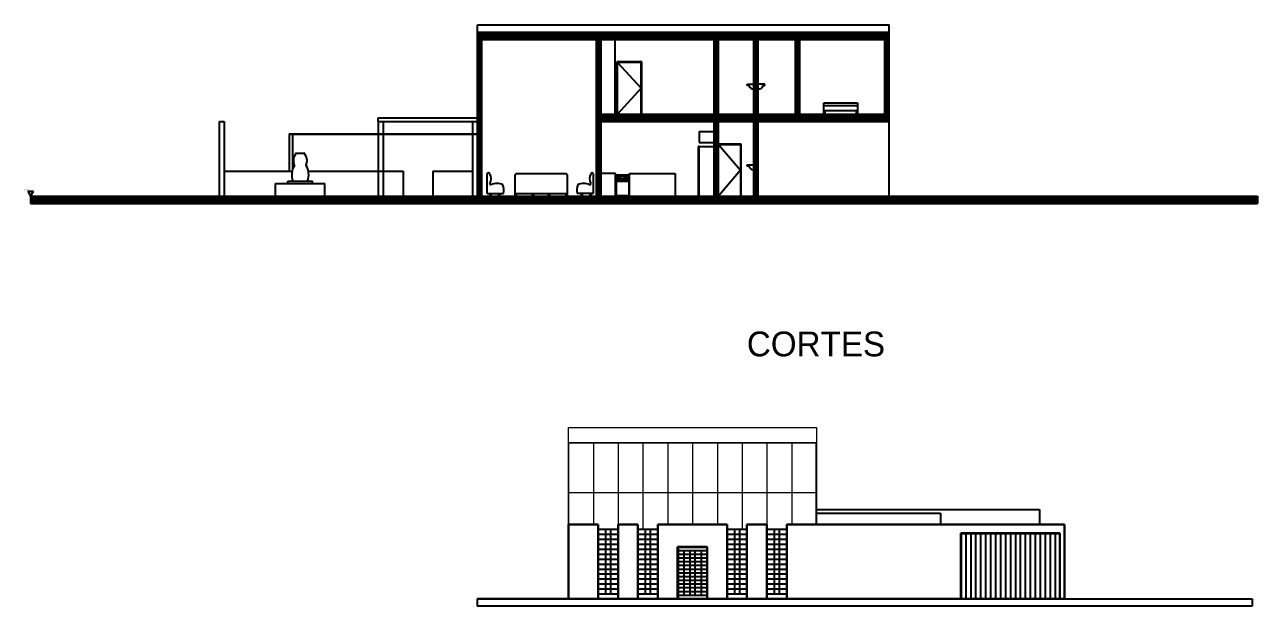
# Model space of a CAD drawing. Header units: millimetres. Extents: x 196 to 326, y -11 to 51.
# Drawn here: x 196.18 to 246.03, y -4.66 to 18.77 of the extents above; entities that cross this region are included whole.
import ezdxf

# ---------------------------------------------------------------- set-up
doc = ezdxf.new("R2010")
doc.units = ezdxf.units.MM
doc.header["$LTSCALE"] = 0.25
for name, color, linetype in [('fuente', 5, 'Continuous'), ('mobiliario', 1, 'Continuous'), ('pergolas mad', 4, 'Continuous'), ('puertas', 204, 'Continuous'), ('ventanas cris', 2, 'Continuous')]:
    doc.layers.add(name, color=color, linetype=linetype)

msp = doc.modelspace()

# ---------------------------------------------------------------- linework, layer by layer
for p, q in [((214.431, 18.166), (214.431, 18.766)), ((214.431, 18.766), (231.031, 18.766)), ((214.431, 18.466), (231.031, 18.466)), ((214.431, 18.166), (214.431, 18.466)), ((231.031, 18.466), (231.031, 18.766)), ((231.031, 18.166), (231.031, 18.466)), ((214.431, 18.166), (219.231, 18.166)), ((214.431, 11.866), (214.431, 18.166)), ((214.611, 11.866), (214.611, 18.166)), ((219.231, 11.866), (219.231, 18.166)), ((219.411, 18.166), (223.971, 18.166)), ((219.411, 15.166), (219.411, 18.166)), ((219.976, 15.166), (219.976, 18.166)), ((223.971, 15.166), (223.971, 18.166)), ((224.151, 15.166), (224.151, 18.166)), ((224.151, 18.166), (225.571, 18.166)), ((225.571, 15.166), (225.571, 18.166)), ((225.751, 15.166), (225.751, 18.166)), ((225.751, 18.166), (227.251, 18.166)), ((227.251, 15.166), (227.251, 18.166)), ((227.431, 15.166), (227.431, 18.166)), ((227.431, 18.166), (230.851, 18.166)), ((230.851, 15.166), (230.851, 18.166)), ((230.851, 18.166), (231.031, 18.166)), ((231.031, 15.166), (231.031, 18.166)), ((220.071, 17.246), (221.031, 16.206)), ((221.031, 16.206), (220.071, 15.166)), ((225.307, 16.316), (225.307, 16.366)), ((225.307, 16.366), (225.571, 16.366)), ((225.373, 16.316), (225.307, 16.316)), ((226.016, 16.366), (225.751, 16.366)), ((225.95, 16.316), (226.016, 16.316)), ((226.016, 16.316), (226.016, 16.366)), ((230.851, 16.166), (231.031, 16.166)), ((219.411, 15.166), (223.971, 15.166)), ((224.151, 15.166), (225.571, 15.166)), ((225.751, 15.166), (227.251, 15.166)), ((227.431, 15.166), (230.851, 15.166)), ((231.031, 14.866), (231.031, 15.166)), ((204.031, 11.866), (204.031, 14.866)), ((204.031, 14.866), (204.211, 14.866)), ((204.211, 14.866), (204.211, 11.866)), ((210.431, 14.866), (210.431, 11.866)), ((210.631, 14.866), (210.631, 11.866)), ((214.231, 14.866), (214.231, 11.866)), ((219.411, 11.866), (219.411, 14.866)), ((219.411, 14.866), (223.971, 14.866)), ((223.361, 14.466), (223.361, 14.016)), ((223.361, 14.466), (223.971, 14.466)), ((223.971, 11.866), (223.971, 14.866)), ((224.151, 11.866), (224.151, 14.866)), ((224.151, 14.866), (225.571, 14.866)), ((225.571, 11.866), (225.571, 14.866)), ((225.751, 11.866), (225.751, 14.866)), ((225.751, 14.866), (231.031, 14.866)), ((231.031, 11.866), (231.031, 14.866)), ((206.831, 14.366), (206.831, 12.866)), ((206.831, 14.366), (214.431, 14.366)), ((206.831, 14.356), (214.431, 14.356)), ((206.971, 14.356), (206.971, 12.937)), ((223.361, 14.016), (223.971, 14.016)), ((223.371, 13.866), (223.326, 13.866)), ((223.326, 13.866), (223.326, 11.866)), ((223.371, 11.866), (223.371, 13.866)), ((223.371, 13.866), (223.971, 13.866)), ((224.151, 13.946), (225.031, 12.906)), ((225.307, 13.066), (225.307, 13.116)), ((225.307, 13.116), (225.571, 13.116)), ((225.373, 13.066), (225.307, 13.066)), ((204.211, 12.866), (206.953, 12.866)), ((207.61, 12.866), (211.431, 12.866)), ((211.431, 12.866), (211.431, 11.866)), ((212.631, 12.866), (212.631, 11.866)), ((212.631, 12.866), (214.231, 12.866)), ((219.988, 12.766), (219.411, 12.766)), ((219.988, 11.866), (219.988, 12.766)), ((220.008, 11.866), (220.008, 12.716)), ((220.008, 12.716), (220.541, 12.716)), ((220.008, 12.666), (220.541, 12.666)), ((220.008, 12.566), (220.541, 12.566)), ((220.021, 12.529), (220.527, 12.529)), ((220.021, 12.529), (220.021, 12.509)), ((220.527, 12.509), (220.021, 12.509)), ((220.021, 12.47), (220.527, 12.47)), ((220.021, 12.47), (220.021, 11.884)), ((220.527, 12.529), (220.527, 12.509)), ((220.527, 12.47), (220.527, 11.884)), ((220.541, 11.866), (220.541, 12.716)), ((220.561, 11.866), (220.561, 12.766)), ((220.561, 12.766), (222.4, 12.766)), ((222.4, 12.766), (222.4, 11.866)), ((225.031, 12.906), (224.151, 11.866)), ((196.298, 12.065), (196.41, 11.866)), ((196.298, 12.065), (196.522, 12.065)), ((196.41, 11.866), (196.522, 12.065)), ((223.371, 11.866), (223.371, 12.241)), ((196.41, 11.866), (219.231, 11.866)), ((196.41, 11.866), (196.41, 11.566)), ((196.41, 11.566), (245.88, 11.566)), ((219.411, 11.866), (223.971, 11.866)), ((220.021, 11.884), (220.527, 11.884)), ((224.151, 11.866), (225.571, 11.866)), ((225.751, 11.866), (245.88, 11.866)), ((245.88, 11.866), (245.88, 11.566)), ((228.095, -0.764), (237.095, -0.764)), ((228.095, -0.914), (233.095, -0.914)), ((233.095, -0.914), (233.095, -1.364)), ((237.095, -0.764), (237.095, -1.364)), ((219.295, -1.564), (220.095, -1.564)), ((219.295, -1.764), (220.095, -1.764)), ((219.295, -1.964), (220.095, -1.964)), ((219.595, -1.564), (219.595, -4.164)), ((219.795, -1.564), (219.795, -4.164)), ((220.895, -1.564), (221.695, -1.564)), ((220.895, -1.564), (221.695, -1.564)), ((220.895, -1.764), (221.695, -1.764)), ((220.895, -1.964), (221.695, -1.964)), ((221.195, -1.564), (221.195, -4.164)), ((221.395, -1.564), (221.395, -4.164)), ((224.495, -1.564), (225.295, -1.564)), ((224.495, -1.564), (225.295, -1.564)), ((224.495, -1.564), (225.295, -1.564)), ((224.495, -1.764), (225.295, -1.764)), ((224.495, -1.964), (225.295, -1.964)), ((224.795, -1.564), (224.795, -4.164)), ((224.995, -1.564), (224.995, -4.164)), ((226.095, -1.564), (226.895, -1.564)), ((226.095, -1.564), (226.895, -1.564)), ((226.095, -1.564), (226.895, -1.564)), ((226.095, -1.564), (226.895, -1.564)), ((226.095, -1.764), (226.895, -1.764)), ((226.095, -1.964), (226.895, -1.964)), ((226.395, -1.564), (226.395, -4.164)), ((226.595, -1.564), (226.595, -4.164)), ((233.935, -1.734), (233.935, -4.364)), ((233.935, -1.734), (237.895, -1.734)), ((234.115, -1.734), (234.115, -4.364)), ((234.315, -1.734), (234.315, -4.364)), ((234.515, -1.734), (234.515, -4.364)), ((234.715, -1.734), (234.715, -4.364)), ((234.915, -1.734), (234.915, -4.364)), ((235.115, -1.734), (235.115, -4.364)), ((235.315, -1.734), (235.315, -4.364)), ((235.515, -1.734), (235.515, -4.364)), ((235.715, -1.734), (235.715, -4.364)), ((235.915, -1.734), (235.915, -4.364)), ((236.115, -1.734), (236.115, -4.364)), ((236.315, -1.734), (236.315, -4.364)), ((236.515, -1.734), (236.515, -4.364)), ((236.715, -1.734), (236.715, -4.364)), ((236.915, -1.734), (236.915, -4.364)), ((237.115, -1.734), (237.115, -4.364)), ((237.315, -1.734), (237.315, -4.364)), ((237.515, -1.734), (237.515, -4.364)), ((237.715, -1.734), (237.715, -4.364)), ((237.895, -1.734), (237.895, -4.364)), ((219.295, -2.164), (220.095, -2.164)), ((219.295, -2.364), (220.095, -2.364)), ((220.895, -2.164), (221.695, -2.164)), ((220.895, -2.364), (221.695, -2.364)), ((222.515, -2.284), (222.515, -4.364)), ((222.515, -2.284), (223.675, -2.284)), ((222.515, -2.414), (223.675, -2.414)), ((222.745, -2.414), (222.745, -4.214)), ((222.995, -2.414), (222.995, -4.214)), ((223.195, -2.414), (223.195, -4.214)), ((223.445, -2.414), (223.445, -4.214)), ((223.675, -2.284), (223.675, -4.364)), ((224.495, -2.164), (225.295, -2.164)), ((224.495, -2.364), (225.295, -2.364)), ((226.095, -2.164), (226.895, -2.164)), ((226.095, -2.364), (226.895, -2.364)), ((219.295, -2.564), (220.095, -2.564)), ((219.295, -2.764), (220.095, -2.764)), ((219.295, -2.964), (220.095, -2.964)), ((220.895, -2.564), (221.695, -2.564)), ((220.895, -2.764), (221.695, -2.764)), ((220.895, -2.964), (221.695, -2.964)), ((222.515, -2.564), (223.675, -2.564)), ((222.515, -2.714), (223.675, -2.714)), ((222.515, -2.864), (223.675, -2.864)), ((224.495, -2.564), (225.295, -2.564)), ((224.495, -2.764), (225.295, -2.764)), ((224.495, -2.964), (225.295, -2.964)), ((226.095, -2.564), (226.895, -2.564)), ((226.095, -2.764), (226.895, -2.764)), ((226.095, -2.964), (226.895, -2.964)), ((219.295, -3.164), (220.095, -3.164)), ((219.295, -3.364), (220.095, -3.364)), ((220.895, -3.164), (221.695, -3.164)), ((220.895, -3.364), (221.695, -3.364)), ((222.515, -3.014), (223.675, -3.014)), ((222.515, -3.164), (223.675, -3.164)), ((222.515, -3.314), (223.675, -3.314)), ((222.515, -3.464), (223.675, -3.464)), ((224.495, -3.164), (225.295, -3.164)), ((224.495, -3.364), (225.295, -3.364)), ((226.095, -3.164), (226.895, -3.164)), ((226.095, -3.364), (226.895, -3.364)), ((219.295, -3.564), (220.095, -3.564)), ((219.295, -3.764), (220.095, -3.764)), ((219.295, -3.964), (220.095, -3.964)), ((220.895, -3.564), (221.695, -3.564)), ((220.895, -3.764), (221.695, -3.764)), ((220.895, -3.964), (221.695, -3.964)), ((222.515, -3.614), (223.675, -3.614)), ((222.515, -3.764), (223.675, -3.764)), ((222.515, -3.914), (223.675, -3.914)), ((224.495, -3.564), (225.295, -3.564)), ((224.495, -3.764), (225.295, -3.764)), ((224.495, -3.964), (225.295, -3.964)), ((226.095, -3.564), (226.895, -3.564)), ((226.095, -3.764), (226.895, -3.764)), ((226.095, -3.964), (226.895, -3.964)), ((214.411, -4.364), (214.411, -4.664)), ((219.295, -4.164), (220.095, -4.164)), ((220.895, -4.164), (221.695, -4.164)), ((222.515, -4.064), (223.675, -4.064)), ((222.515, -4.214), (223.675, -4.214)), ((224.495, -4.164), (225.295, -4.164)), ((226.095, -4.164), (226.895, -4.164)), ((238.095, -4.364), (245.667, -4.364)), ((245.667, -4.364), (245.667, -4.664)), ((245.667, -4.664), (214.411, -4.664))]:
    msp.add_line(p, q)
at = {"lineweight": 20}
for p, q in [((218.095, -1.364), (218.095, 2.536)), ((218.095, 2.536), (228.095, 2.536)), ((228.095, 2.536), (228.095, -1.364)), ((218.095, 1.936), (228.095, 1.936)), ((218.115, -1.364), (218.115, 1.916)), ((218.115, 1.916), (228.075, 1.916)), ((219.115, -1.364), (219.115, 1.916)), ((220.115, -1.364), (220.115, 1.916)), ((221.115, -1.564), (221.115, 1.916)), ((222.115, -1.364), (222.115, 1.916)), ((223.115, -1.364), (223.115, 1.916)), ((224.115, -1.364), (224.115, 1.916)), ((225.115, -1.564), (225.115, 1.916)), ((226.115, -1.564), (226.115, 1.916)), ((227.115, -1.364), (227.115, 1.916)), ((228.075, 1.916), (228.075, -1.364)), ((218.115, -0.084), (228.075, -0.084))]:
    msp.add_line(p, q, dxfattribs=at)
at = {"lineweight": 30}
for p, q in [((218.095, -4.364), (218.095, -1.364)), ((218.095, -1.364), (219.295, -1.364)), ((219.295, -1.364), (219.295, -4.364)), ((220.095, -1.364), (220.095, -4.364)), ((220.095, -1.364), (220.895, -1.364)), ((220.895, -1.364), (220.895, -4.364)), ((221.695, -1.364), (221.695, -4.364)), ((221.695, -1.364), (222.495, -1.364)), ((222.495, -1.364), (223.695, -1.364)), ((223.695, -1.364), (224.495, -1.364)), ((224.495, -1.364), (224.495, -4.364)), ((225.295, -1.364), (225.295, -4.364)), ((225.295, -1.364), (226.095, -1.364)), ((226.095, -1.364), (226.095, -4.364)), ((226.895, -1.364), (226.895, -4.364)), ((226.895, -1.364), (233.915, -1.364)), ((233.915, -1.364), (237.915, -1.364)), ((237.915, -1.364), (238.095, -1.364)), ((238.095, -1.364), (238.095, -4.364)), ((233.915, -1.714), (233.915, -4.364)), ((233.915, -1.714), (237.915, -1.714)), ((237.915, -1.714), (237.915, -4.364)), ((222.495, -2.264), (222.495, -4.364)), ((222.495, -2.264), (223.695, -2.264)), ((223.695, -2.264), (223.695, -4.364)), ((214.411, -4.364), (219.295, -4.364)), ((219.295, -4.364), (220.095, -4.364)), ((220.095, -4.364), (220.895, -4.364)), ((220.895, -4.364), (221.695, -4.364)), ((221.695, -4.364), (222.495, -4.364)), ((222.495, -4.364), (223.695, -4.364)), ((223.695, -4.364), (224.495, -4.364)), ((224.495, -4.364), (225.295, -4.364)), ((225.295, -4.364), (226.095, -4.364)), ((226.095, -4.364), (226.895, -4.364)), ((226.895, -4.364), (233.915, -4.364)), ((233.915, -4.364), (237.915, -4.364)), ((237.915, -4.364), (238.095, -4.364))]:
    msp.add_line(p, q, dxfattribs=at)
at = {"color": 254}
for points, const_width in [([(214.431, 18.316), (231.031, 18.316)], 0.3), ([(219.321, 18.166), (219.321, 15.166)], 0.18), ([(224.061, 18.166), (224.061, 15.166)], 0.18), ([(225.661, 18.166), (225.661, 15.166)], 0.18), ([(227.341, 18.166), (227.341, 15.166)], 0.18), ([(230.941, 16.166), (230.941, 15.166)], 0.18), ([(219.231, 15.016), (231.031, 15.016)], 0.3), ([(219.321, 11.866), (219.321, 15.016)], 0.18), ([(224.061, 11.866), (224.061, 15.016)], 0.18), ([(225.661, 11.866), (225.661, 15.016)], 0.18), ([(196.41, 11.716), (245.88, 11.716)], 0.3)]:
    msp.add_lwpolyline(points, dxfattribs=dict(at, const_width=const_width))
for centre in [(220.066, 12.612), (220.178, 12.612), (220.361, 12.612), (220.472, 12.612)]:
    msp.add_circle(centre, 0.015)
for centre, start, end in [((225.551, 16.369), 196.383, 276.3511), ((225.772, 16.369), 263.6489, 343.617), ((225.551, 13.119), 196.383, 276.3511)]:
    msp.add_arc(centre, 0.186, start, end)
at = {"layer": 'fuente'}
for p, q in [((207.137, 13.598), (207.426, 13.598)), ((206.781, 12.366), (206.781, 12.466)), ((206.781, 12.466), (207.781, 12.466)), ((207.781, 12.366), (207.781, 12.466)), ((206.281, 11.866), (206.281, 12.366)), ((206.281, 12.366), (208.281, 12.366)), ((208.281, 11.866), (208.281, 12.366))]:
    msp.add_line(p, q, dxfattribs=at)
for centre, radius, start, end in [((207.449, 13.283), 0.444, 134.6832, 204.4571), ((207.113, 13.283), 0.444, 335.5445, 45.3132), ((207.669, 12.716), 0.731, 148.4716, 199.985), ((206.894, 12.716), 0.732, 340.0234, 31.5142)]:
    msp.add_arc(centre, radius, start, end, dxfattribs=at)
at = {"layer": 'mobiliario'}
for p, q in [((228.397, 15.516), (228.397, 15.616)), ((228.397, 15.616), (229.747, 15.616)), ((228.397, 15.316), (228.397, 15.516)), ((228.397, 15.516), (229.747, 15.516)), ((229.747, 15.616), (229.747, 15.166)), ((228.397, 15.166), (228.397, 15.316)), ((228.397, 15.316), (229.747, 15.316)), ((228.447, 15.166), (228.447, 15.316)), ((229.697, 15.316), (229.697, 15.166)), ((214.824, 12.316), (214.824, 12.766)), ((215.948, 11.866), (215.948, 12.716)), ((215.998, 12.766), (217.998, 12.766)), ((218.048, 12.716), (218.048, 11.866)), ((219.1, 12.766), (219.1, 11.966)), ((214.824, 11.966), (214.824, 12.316)), ((214.824, 11.966), (215.482, 11.966)), ((214.922, 11.966), (214.922, 11.866)), ((214.972, 11.966), (214.972, 11.866)), ((215.272, 11.966), (215.272, 11.866)), ((215.322, 11.966), (215.322, 11.866)), ((215.948, 11.966), (218.048, 11.966)), ((215.998, 11.866), (215.998, 11.966)), ((216.648, 11.866), (216.648, 11.966)), ((216.698, 11.866), (216.698, 11.966)), ((217.298, 11.866), (217.298, 11.966)), ((217.348, 11.866), (217.348, 11.966)), ((217.998, 11.966), (217.998, 11.866)), ((219.1, 11.966), (218.443, 11.966)), ((218.603, 11.966), (218.603, 11.866)), ((218.653, 11.966), (218.653, 11.866)), ((218.953, 11.966), (218.953, 11.866)), ((218.969, 11.966), (219.1, 11.966)), ((219.003, 11.966), (219.003, 11.866))]:
    msp.add_line(p, q, dxfattribs=at)
for centre, radius, start, end in [((214.874, 12.736), 0.0584, 31.0773, 148.9227), ((214.587, 12.566), 0.392, 329.3485, 30.6515), ((215.998, 12.716), 0.05, 90, 180), ((217.998, 12.716), 0.05, 360, 90), ((219.337, 12.566), 0.392, 149.3485, 210.6515), ((219.05, 12.736), 0.0584, 31.0773, 148.9227), ((214.974, 12.366), 0.05, 180, 270), ((215.215, 11.773), 0.594, 66.101, 113.899), ((214.799, 12.091), 0.694, 349.6302, 18.905), ((219.126, 12.091), 0.694, 161.095, 190.3698), ((218.709, 11.773), 0.594, 66.101, 113.899), ((218.95, 12.366), 0.05, 270, 0)]:
    msp.add_arc(centre, radius, start, end, dxfattribs=at)
at = {"layer": 'pergolas mad'}
for p, q in [((210.431, 14.866), (210.431, 15.016)), ((210.431, 15.016), (214.431, 15.016)), ((210.431, 14.866), (214.431, 14.866))]:
    msp.add_line(p, q, dxfattribs=at)
at = {"layer": 'puertas'}
for p, q in [((221.051, 17.266), (220.051, 17.266)), ((220.051, 15.166), (220.051, 17.266)), ((220.071, 15.166), (220.071, 17.246)), ((221.031, 17.246), (220.071, 17.246)), ((221.031, 15.166), (221.031, 17.246)), ((221.051, 15.166), (221.051, 17.266)), ((224.151, 13.966), (225.051, 13.966)), ((225.051, 13.966), (225.051, 11.866)), ((224.151, 13.946), (225.031, 13.946)), ((225.031, 13.946), (225.031, 11.866)), ((225.051, 11.866), (225.051, 11.866))]:
    msp.add_line(p, q, dxfattribs=at)
at = {"layer": 'ventanas cris'}
for p, q in [((214.506, 11.866), (214.506, 18.166)), ((214.536, 11.866), (214.536, 18.166)), ((230.926, 16.166), (230.926, 18.166)), ((230.956, 16.166), (230.956, 18.166))]:
    msp.add_line(p, q, dxfattribs=at)

# ---------------------------------------------------------------- texts
msp.add_text('CORTES', height=1).set_placement((225.29, 5.405))
at = {"insert": (196.17, 12.14), "char_height": 0.05, "width": 0.4182, "attachment_point": 1}
msp.add_mtext('N 0.0', dxfattribs=at)

doc.saveas('drawing.dxf')
